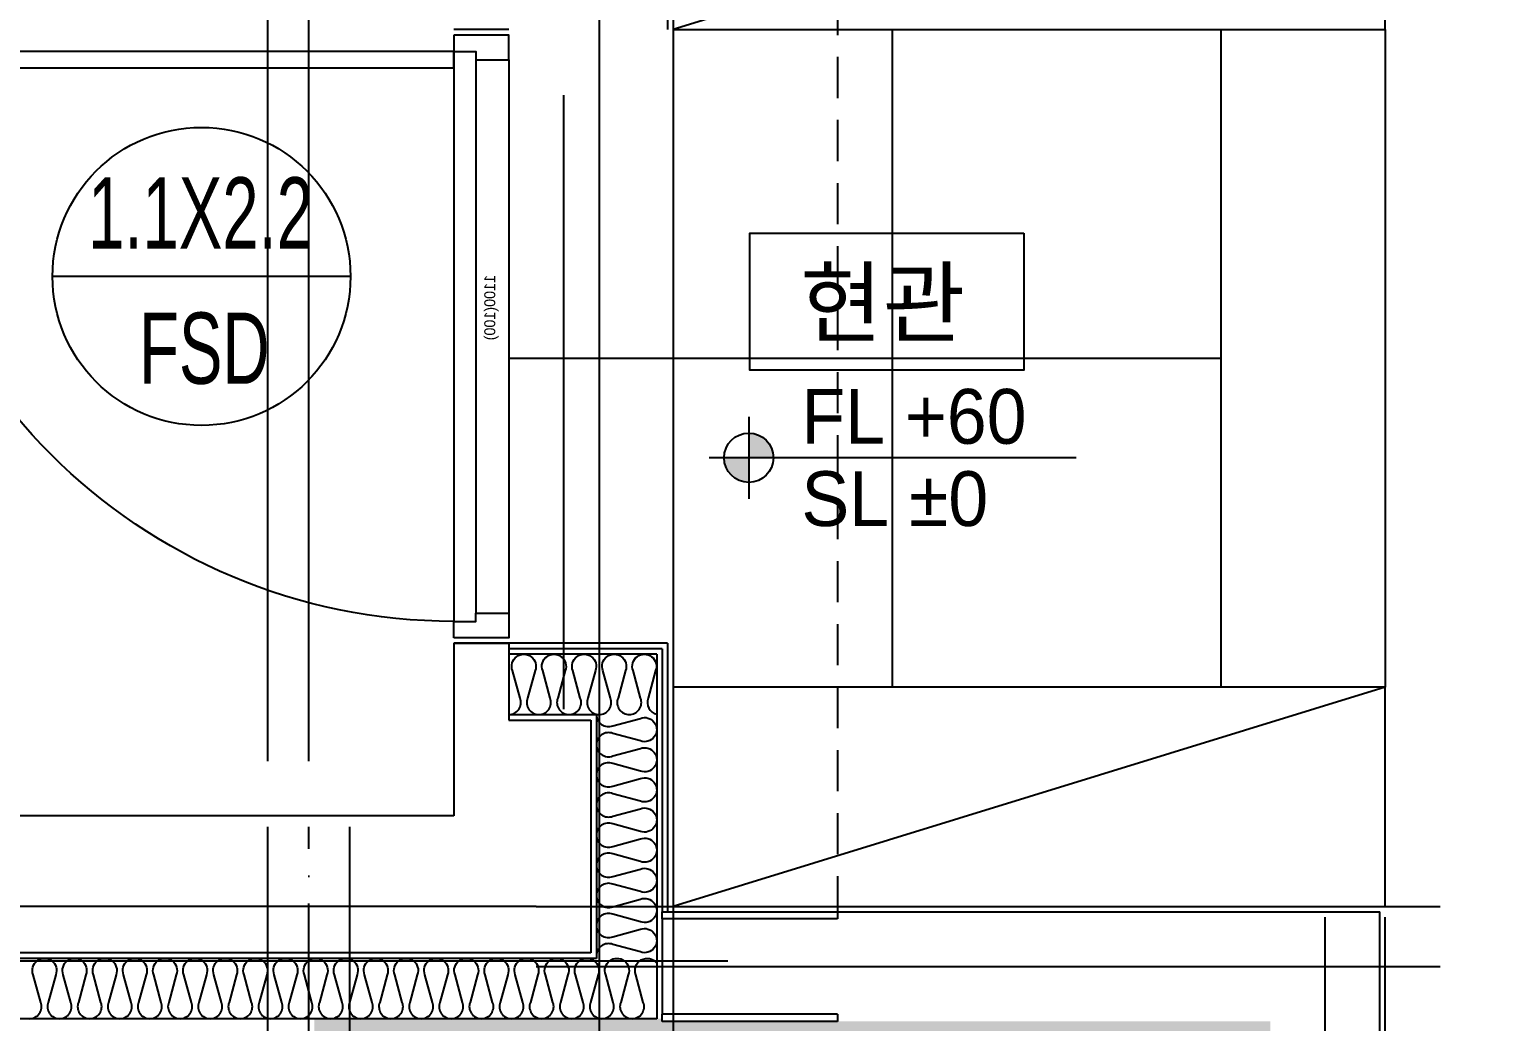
# Model space of a CAD drawing. Header units: millimetres. Extents: x -24416 to 92204, y -190080 to 23760.
# Drawn here: x 12360 to 15058, y -11667 to -9857 of the extents above; entities that cross this region are included whole.
import ezdxf
from ezdxf.enums import TextEntityAlignment as Align

# ---------------------------------------------------------------- set-up
doc = ezdxf.new("R2010")
doc.units = ezdxf.units.MM
doc.header["$LTSCALE"] = 50
for name, pattern in [('AUDIT_D_220706163347-0', [0]), ('CEN', [62, 60, -1, 0, -1]), ('HID', [2.3, 1.5, -0.8])]:
    doc.linetypes.add(name, pattern=pattern)
for name, color, linetype in [('A-SOL252', 252, 'Continuous'), ('A-레벨', 7, 'AUDIT_D_220706163347-0'), ('A-창호부호', 4, 'Continuous'), ('CEN_CON', 1, 'CEN'), ('CEN_WALL', 12, 'CEN'), ('CONC', 2, 'Continuous'), ('dan1', 7, 'HID'), ('DOOR', 4, 'Continuous'), ('ELE4', 4, 'Continuous'), ('FUR', 4, 'Continuous'), ('INS', 8, 'Continuous'), ('WAL_DRY', 7, 'Continuous'), ('바닥타일', 8, 'Continuous'), ('실명', 3, 'AUDIT_D_220706163347-0'), ('실명박스', 7, 'AUDIT_D_220706163347-0')]:
    doc.layers.add(name, color=color, linetype=linetype)
for name, color, linetype, plot in [('AA-XXXX-MC', 153, 'AUDIT_D_220706163347-0', False), ('MC', 135, 'Continuous', False), ('X - 단위세대$0$0_임시', 134, 'Continuous', False)]:
    doc.layers.add(name, color=color, linetype=linetype, plot=plot)
doc.styles.add('HAUD01', font='Dotum.ttf')
doc.styles.add('HAUD02', font='Dotum.ttf', dxfattribs={"width": 0.8})

# ---------------------------------------------------------------- blocks, each defined once
blk = doc.blocks.new('FSD-1100(100)')
at = {"layer": 'DOOR'}
for p, q in [((30, 100), (1070, 100)), ((45, 60), (1055, 60)), ((45, 0), (1055, 0))]:
    blk.add_line(p, q, dxfattribs=at)
blk.add_lwpolyline([(30, 100), (30, 1140), (60, 1140), (60, 100), (30, 100)], dxfattribs=at)
for points in [[(0, 100), (30, 100), (30, 60), (45, 60), (45, 0), (0, 0)], [(1100, 100), (1070, 100), (1070, 60), (1055, 60), (1055, 0), (1100, 0)]]:
    blk.add_lwpolyline(points, close=True, dxfattribs=at)
blk.add_arc((30, 100), 1040, 0, 90, dxfattribs=at)
at = {"layer": 'X - 단위세대$0$0_임시'}
for p, q in [((-10, 0), (-10, 100)), ((1110, 0), (1110, 100))]:
    blk.add_line(p, q, dxfattribs=at)
at = {"layer": 'X - 단위세대$0$0_임시', "style": 'HAUD02'}
blk.add_text('1100(100)', height=20, dxfattribs=at).set_placement((497.5, 32.2), align=Align.MIDDLE)
blk = doc.blocks.new('U-76B(기본)', base_point=(218292.1, 9215.4))
at = {"layer": 'A-SOL252'}
h = blk.add_hatch(dxfattribs=at)
h.set_pattern_fill('DASH', color=256, scale=10, style=0)
h.set_pattern_definition([(360, (435027.912, 399877.267), (31.75, 31.75), [31.75, -31.75])])
h.paths.add_polyline_path([(218372.1, 17125.4), (218372.1, 14585.4), (218942.1, 14585.4), (218942.1, 17125.4)])
h.paths.add_polyline_path([(218282.1, 16950.4), (218282.1, 17125.4), (216649.6, 17125.4), (216649.6, 16950.4)])
h.paths.add_polyline_path([(216587.1, 15880.4), (216587.1, 17125.4), (216092.1, 17125.4), (216092.1, 15880.4)])
h.paths.add_polyline_path([(210082.1, 10175.4), (210082.1, 9415.4), (208922.1, 9415.4), (208922.1, 10175.4)])
h.paths.add_polyline_path([(211777.1, 16440.4), (211777.1, 16005.4), (210757.1, 16005.4), (210757.1, 16440.4), (211657.1, 16440.4), (211657.1, 17750.4), (211782.1, 17750.4), (211782.1, 17115.4), (211777.1, 17115.4)])
at = {"layer": 'CEN_CON'}
for p, q in [((211887.1, 16995.4), (211887.1, 19750.4)), ((211877.1, 17345.4), (211877.1, 15695.4)), ((216802.1, 17230.4), (211582.1, 17230.4)), ((203612.1, 15905.4), (211967.1, 15905.4))]:
    blk.add_line(p, q, dxfattribs=at)
at = {"layer": 'CEN_WALL'}
blk.add_line((208992.1, 17760.4), (212132.1, 17760.4), dxfattribs=at)
at = {"layer": 'CONC'}
for p, q in [((211902.1, 17245.4), (211902.1, 19765.4)), ((212152.1, 17495.4), (212152.1, 19750.4)), ((212467.1, 17495.4), (212152.1, 17495.4)), ((212467.1, 17495.4), (212467.1, 17395.4)), ((212467.1, 17395.4), (212327.1, 17395.4)), ((212327.1, 17395.4), (212327.1, 17245.4)), ((212327.1, 17245.4), (211902.1, 17245.4)), ((211790.1, 16795.4), (211790.1, 17115.4)), ((211964.1, 17115.4), (211790.1, 17115.4)), ((211964.1, 16795.4), (211964.1, 17115.4)), ((211790.1, 16795.4), (211777.1, 16795.4)), ((211977.1, 16795.4), (211964.1, 16795.4)), ((211977.1, 16795.4), (211977.1, 15805.4)), ((209102.1, 15805.4), (211977.1, 15805.4))]:
    blk.add_line(p, q, dxfattribs=at)
at = {"layer": 'dan1'}
blk.add_line((218942.1, 16795.4), (211977.1, 16795.4), dxfattribs=at)
at = {"layer": 'ELE4'}
for p, q in [((213587.1, 16095.4), (212387.1, 16095.4)), ((213587.1, 15795.4), (212387.1, 15795.4))]:
    blk.add_line(p, q, dxfattribs=at)
at = {"layer": 'FUR'}
for points in [[(212387.1, 15795.4), (212387.1, 17095.4), (211987.1, 17095.4), (211987.1, 15795.4), (212387.1, 15795.4), (211987.1, 17095.4)], [(213987.1, 15795.4), (213987.1, 17095.4), (213587.1, 17095.4), (213587.1, 15795.4), (213987.1, 15795.4), (213587.1, 17095.4)]]:
    blk.add_lwpolyline(points, dxfattribs=at)
at = {"layer": 'INS'}
for p, q in [((211892.1, 17235.4), (211892.1, 19755.4)), ((211782.1, 17125.4), (211782.1, 19645.4)), ((212337.1, 17395.4), (212337.1, 17235.4)), ((212447.1, 17125.4), (212447.1, 17395.4)), ((212337.1, 17235.4), (211892.1, 17235.4)), ((211777.1, 16795.4), (211777.1, 17115.4)), ((211777.1, 17115.4), (211790.1, 17115.4)), ((212447.1, 17125.4), (211782.1, 17125.4)), ((211964.1, 17115.4), (211977.1, 17115.4)), ((211977.1, 17115.4), (211977.1, 16795.4))]:
    blk.add_line(p, q, dxfattribs=at)
for points in [[(211782.1, 18270.4, 0.524856), (211811.9, 18249.8), (211862.3, 18263.5, -1.449198), (211862.3, 18222.3), (211811.9, 18236, 0.524856), (211782.1, 18215.4, 0.524856), (211811.9, 18194.8), (211862.3, 18208.5, -1.449198), (211862.3, 18167.3), (211811.9, 18181, 0.524856), (211782.1, 18160.4, 0.524856), (211811.9, 18139.8), (211862.3, 18153.5, -1.449198), (211862.3, 18112.3), (211811.9, 18126, 0.524856), (211782.1, 18105.4, 0.524856), (211811.9, 18084.8), (211862.3, 18098.5, -1.449198), (211862.3, 18057.3), (211811.9, 18071, 0.524856), (211782.1, 18050.4, 0.524856), (211811.9, 18029.8), (211862.3, 18043.5, -1.449198), (211862.3, 18002.3), (211811.9, 18016, 0.524856), (211782.1, 17995.4, 0.524856), (211811.9, 17974.8), (211862.3, 17988.5, -1.449198), (211862.3, 17947.3), (211811.9, 17961, 0.524856), (211782.1, 17940.4, 0.524856), (211811.9, 17919.8), (211862.3, 17933.5, -1.449198), (211862.3, 17892.3), (211811.9, 17906, 0.524856), (211782.1, 17885.4, 0.524856), (211811.9, 17864.8), (211862.3, 17878.5, -1.449198), (211862.3, 17837.3), (211811.9, 17851, 0.524856), (211782.1, 17830.4, 0.524856), (211811.9, 17809.8), (211862.3, 17823.5, -1.449198), (211862.3, 17782.3), (211811.9, 17796, 0.524856), (211782.1, 17775.4, 0.524856), (211811.9, 17754.8), (211862.3, 17768.5, -1.449198), (211862.3, 17727.3), (211811.9, 17741, 0.524856), (211782.1, 17720.4, 0.524856), (211811.9, 17699.8), (211862.3, 17713.5, -1.449198), (211862.3, 17672.3), (211811.9, 17686, 0.524856), (211782.1, 17665.4, 0.524856), (211811.9, 17644.8), (211862.3, 17658.5, -1.449198), (211862.3, 17617.3), (211811.9, 17631, 0.524856), (211782.1, 17610.4, 0.524856), (211811.9, 17589.8), (211862.3, 17603.5, -1.449198), (211862.3, 17562.3), (211811.9, 17576, 0.524856), (211782.1, 17555.4, 0.524856), (211811.9, 17534.8), (211862.3, 17548.5, -1.449198), (211862.3, 17507.3), (211811.9, 17521, 0.524856), (211782.1, 17500.4, 0.524856), (211811.9, 17479.8), (211862.3, 17493.5, -1.449198), (211862.3, 17452.3), (211811.9, 17466, 0.524856), (211782.1, 17445.4, 0.524856), (211811.9, 17424.8), (211862.3, 17438.5, -1.449198), (211862.3, 17397.3), (211811.9, 17411, 0.524856), (211782.1, 17390.4, 0.524856), (211811.9, 17369.8), (211862.3, 17383.5, -1.449198), (211862.3, 17342.3), (211811.9, 17356, 0.524856), (211782.1, 17335.4, 0.524856), (211811.9, 17314.8), (211862.3, 17328.5, -1.449198), (211862.3, 17287.3), (211811.9, 17301, 0.524856), (211782.1, 17280.4, 0.524856), (211811.9, 17259.8), (211862.3, 17273.5, -1.449198), (211862.3, 17232.3), (211811.9, 17246, 0.524856), (211782.1, 17225.4, 0.524856), (211811.9, 17204.8), (211862.3, 17218.5, -1.449198), (211862.3, 17177.3), (211811.9, 17191, 0.524856), (211782.1, 17170.4, 0.524856), (211811.9, 17149.8), (211862.3, 17163.5, -0.865289), (211883.5, 17125.4, -0.865289)], [(212337.1, 17395.4, 0.524856), (212366.9, 17374.8), (212417.3, 17388.5, -1.449198), (212417.3, 17347.3), (212366.9, 17361, 0.524856), (212337.1, 17340.4, 0.524856), (212366.9, 17319.8), (212417.3, 17333.5, -1.449198), (212417.3, 17292.3), (212366.9, 17306, 0.524856), (212337.1, 17285.4, 0.524856), (212366.9, 17264.8), (212417.3, 17278.5, -1.449198), (212417.3, 17237.3), (212366.9, 17251, 0.524856), (212337.1, 17230.4, 0.524856), (212366.9, 17209.8), (212417.3, 17223.5, -1.449198), (212417.3, 17182.3), (212366.9, 17196, 0.524856), (212337.1, 17175.4, 0.524856), (212366.9, 17154.8), (212417.3, 17168.5, -1.449198), (212417.3, 17127.3), (212366.9, 17141, 0.453818), (212337.7, 17125.4, 0.453818)], [(212337.1, 17235.4, 0.524856), (212316.5, 17205.6), (212330.2, 17155.2, -1.449198), (212289, 17155.2), (212302.7, 17205.6, 0.524856), (212282.1, 17235.4, 0.524856), (212261.5, 17205.6), (212275.2, 17155.2, -1.449198), (212234, 17155.2), (212247.7, 17205.6, 0.524856), (212227.1, 17235.4, 0.524856), (212206.5, 17205.6), (212220.2, 17155.2, -1.449198), (212179, 17155.2), (212192.7, 17205.6, 0.524856), (212172.1, 17235.4, 0.524856), (212151.5, 17205.6), (212165.2, 17155.2, -1.449198), (212124, 17155.2), (212137.7, 17205.6, 0.524856), (212117.1, 17235.4, 0.524856), (212096.5, 17205.6), (212110.2, 17155.2, -1.449198), (212069, 17155.2), (212082.7, 17205.6, 0.524856), (212062.1, 17235.4, 0.524856), (212041.5, 17205.6), (212055.2, 17155.2, -1.449198), (212014, 17155.2), (212027.7, 17205.6, 0.524856), (212007.1, 17235.4, 0.524856), (211986.5, 17205.6), (212000.2, 17155.2, -1.449198), (211959, 17155.2), (211972.7, 17205.6, 0.524856), (211952.1, 17235.4, 0.524856), (211931.5, 17205.6), (211945.2, 17155.2, -1.449198), (211904, 17155.2), (211917.7, 17205.6, 0.524856), (211897.1, 17235.4)]]:
    blk.add_lwpolyline(points, format="xyb", dxfattribs=at)
at = {"layer": 'MC'}
for p, q in [((208992.1, 17835.4), (212132.1, 17835.4)), ((208992.1, 17685.4), (212132.1, 17685.4)), ((211987.1, 17345.4), (211987.1, 15695.4)), ((216792.1, 17095.4), (211582.1, 17095.4)), ((203612.1, 15795.4), (211967.1, 15795.4))]:
    blk.add_line(p, q, dxfattribs=at)
at = {"layer": 'WAL_DRY'}
for p, q in [((212457.1, 17115.4), (212457.1, 17395.4)), ((212467.1, 17105.4), (212467.1, 17395.4)), ((212457.1, 17115.4), (211977.1, 17115.4)), ((212467.1, 17105.4), (211977.1, 17105.4)), ((213997.1, 17105.4), (213587.1, 17105.4))]:
    blk.add_line(p, q, dxfattribs=at)
at = {"layer": '바닥타일'}
for p, q in [((212987.1, 16095.4), (212987.1, 17395.4)), ((213467.1, 17295.4), (212347.1, 17295.4)), ((213587.1, 16695.4), (212387.1, 16695.4))]:
    blk.add_line(p, q, dxfattribs=at)
at = {"layer": 'DOOR', "extrusion": (0, 0, -1), "zscale": -1}
blk.add_blockref('FSD-1100(100)', (-213577.1, 17395.4), dxfattribs=at)
blk = doc.blocks.new('A$C4D377245')
at = {"layer": 'A-창호부호'}
blk.add_line((675.4, 345), (14.6, 345), dxfattribs=at)
blk.add_circle((345, 345), 330.4, dxfattribs=at)
blk = doc.blocks.new('A$Cb33ca4a3')
at = {"layer": 'A-레벨'}
h = blk.add_hatch(color=256, dxfattribs=at)
h.paths.add_polyline_path([(13673.1, -34443.5), (13673.1, -34398.5), (13628.1, -34398.5, 0.414214)])
h.paths.add_polyline_path([(13673.1, -34353.5), (13673.1, -34398.5), (13718.1, -34398.5, 0.414214)])
for p, q in [((13673.1, -34323.5), (13673.1, -34473.5)), ((14270.8, -34398.5), (13601.1, -34398.5))]:
    blk.add_line(p, q, dxfattribs=at)
blk.add_circle((13673.1, -34398.5), 45, dxfattribs=at)
at = {"layer": 'A-레벨', "color": 4, "style": 'HAUD01'}
for s, p in [('FL +60', (13769.2, -34372.9)), ('SL %%P0', (13769.2, -34523.1))]:
    blk.add_text(s, height=100, dxfattribs=at).set_placement(p)

msp = doc.modelspace()

# ---------------------------------------------------------------- linework, layer by layer
at = {"layer": 'AA-XXXX-MC'}
for p, q in [((12795, -11192.1), (12795, -3505.5)), ((13285, -11457.1), (9474.9, -11457.1))]:
    msp.add_line(p, q, dxfattribs=at)
at = {"layer": 'CEN_CON'}
msp.add_line((12870, -11192.1), (12870, -3505.5), dxfattribs=at)
at = {"layer": '실명박스'}
msp.add_lwpolyline([(14174.9, -10228.8), (14174.9, -10478.8), (13674.9, -10478.8), (13674.9, -10228.8)], close=True, dxfattribs=at)

# ---------------------------------------------------------------- block references
at = {"rotation": 90}
msp.add_blockref('U-76B(기본)', (21415, -5152.1), dxfattribs=at)
at = {"layer": 'A-창호부호'}
msp.add_blockref('A$Cb33ca4a3', (0, 23760), dxfattribs=at)
at = {"layer": 'A-창호부호', "xscale": 0.8231884058332071, "yscale": 0.8231884058332071, "zscale": 0.8231884058332071}
msp.add_blockref('A$C4D377245', (12390.1, -10591.5), dxfattribs=at)

# ---------------------------------------------------------------- texts
at = {"layer": 'A-창호부호', "color": 6, "style": 'HAUD01', "width": 0.7}
for s, p in [('1.1X2.2', (12672.4, -10190.7)), ('FSD', (12679.3, -10438.4))]:
    msp.add_text(s, height=130, dxfattribs=at).set_placement(p, align=Align.MIDDLE)
at = {"layer": '실명', "style": 'HAUD01'}
msp.add_text('현관', height=120, dxfattribs=at).set_placement((13917.5, -10352.3), align=Align.MIDDLE)

doc.saveas('drawing.dxf')
